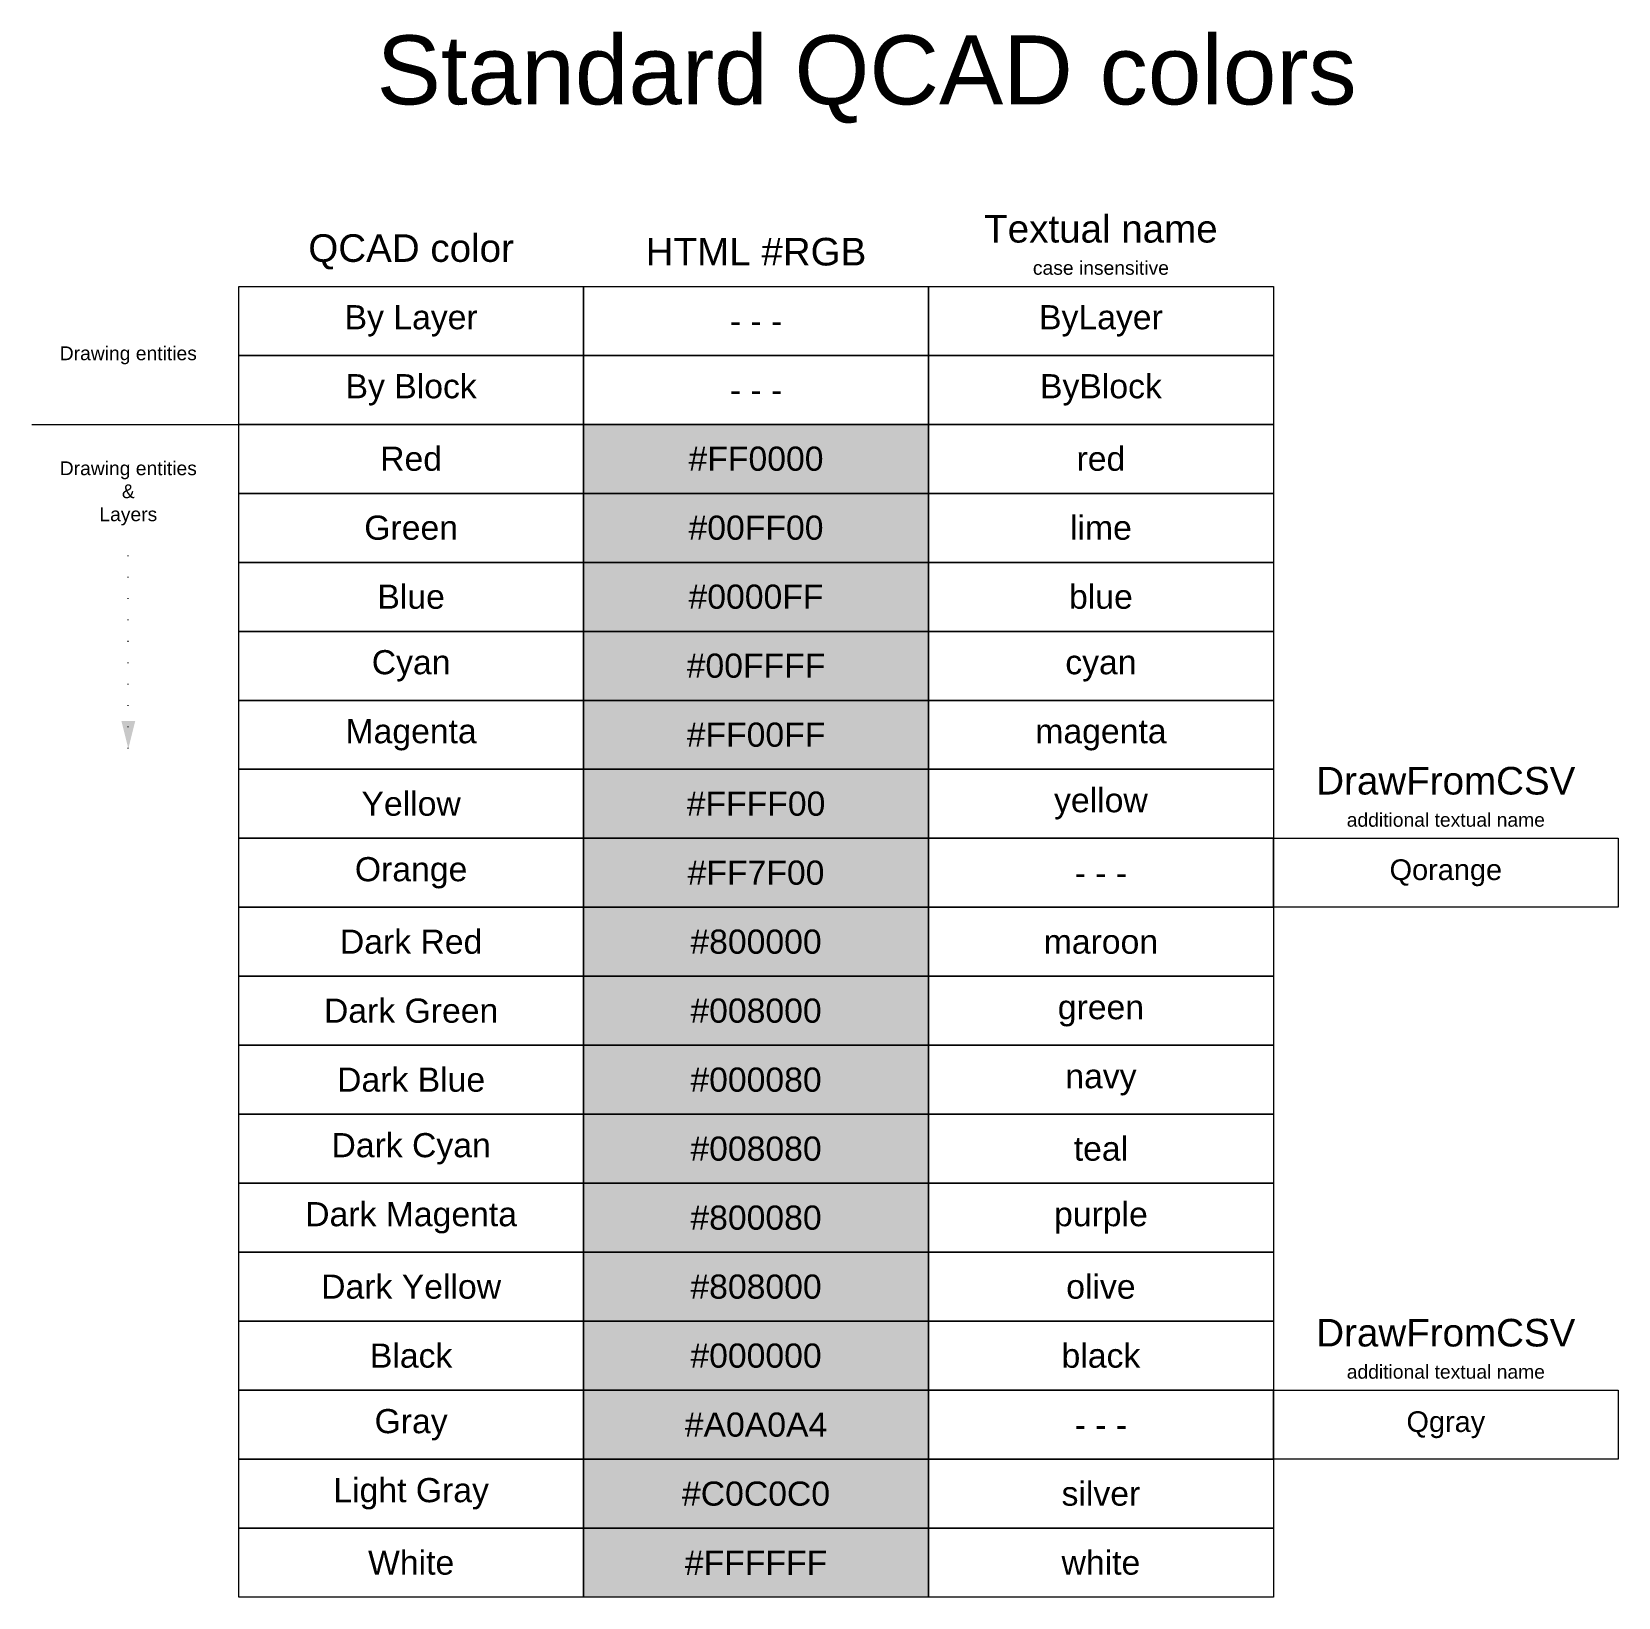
# Model space of a CAD drawing. Header units: millimetres. Extents: x -30 to 200, y 110 to 337.
import ezdxf

# ---------------------------------------------------------------- set-up
doc = ezdxf.new("R2010")
doc.units = ezdxf.units.MM
doc.linetypes.add('ACAD_ISO07W100', pattern=[3, 0, -3])
for name, color, linetype, lineweight, true_color in [('Borders', 253, 'Continuous', 5, 0xa0a0a4), ('Borders ... Color samples', 18, 'Continuous', 15, 0x000000), ('Text', 18, 'Continuous', 15, 0x000000)]:
    doc.layers.add(name, color=color, linetype=linetype, lineweight=lineweight, true_color=true_color)
doc.styles.add('textstyle11', font='')
doc.styles.add('textstyle12', font='')
doc.styles.add('textstyle13', font='')
doc.styles.add('textstyle14', font='')
doc.styles.add('textstyle15', font='')
doc.styles.add('textstyle16', font='')
doc.styles.add('textstyle17', font='')
doc.styles.add('textstyle18', font='')
doc.styles.add('textstyle19', font='')
doc.styles.add('textstyle20', font='')
doc.styles.add('textstyle21', font='')
doc.styles.add('textstyle22', font='')
doc.styles.add('textstyle23', font='')
doc.styles.add('textstyle24', font='')
doc.styles.add('textstyle25', font='')
doc.styles.add('textstyle26', font='')
doc.styles.add('textstyle27', font='')
doc.styles.add('textstyle28', font='')
doc.styles.add('textstyle29', font='')
doc.styles.add('textstyle30', font='')
doc.styles.add('textstyle31', font='')
doc.styles.add('textstyle32', font='')
doc.styles.add('textstyle33', font='')
doc.styles.add('textstyle34', font='')
doc.styles.add('textstyle35', font='')
doc.styles.add('textstyle36', font='')
doc.styles.add('textstyle37', font='')
doc.styles.add('textstyle38', font='')
doc.styles.add('textstyle39', font='')
doc.styles.add('textstyle40', font='')
doc.styles.add('textstyle41', font='')
doc.styles.add('textstyle42', font='')
doc.styles.add('textstyle43', font='')
doc.styles.add('textstyle44', font='')
doc.styles.add('textstyle45', font='')
doc.styles.add('textstyle46', font='')
doc.styles.add('textstyle47', font='')
doc.styles.add('textstyle48', font='')
doc.styles.add('textstyle49', font='')
doc.styles.add('textstyle50', font='')
doc.styles.add('textstyle51', font='')
doc.styles.add('textstyle52', font='')
doc.styles.add('textstyle53', font='')
doc.styles.add('textstyle54', font='')
doc.styles.add('textstyle55', font='')
doc.styles.add('textstyle56', font='')
doc.styles.add('textstyle57', font='')
doc.styles.add('textstyle58', font='')
doc.styles.add('textstyle59', font='')
doc.styles.add('textstyle60', font='')
doc.styles.add('textstyle61', font='')
doc.styles.add('textstyle62', font='')
doc.styles.add('textstyle63', font='')
doc.styles.add('textstyle64', font='')
doc.styles.add('textstyle65', font='')
doc.styles.add('textstyle66', font='')
doc.styles.add('textstyle67', font='')
doc.styles.add('textstyle68', font='')
doc.styles.add('textstyle69', font='')
doc.styles.add('textstyle70', font='')
doc.styles.add('textstyle71', font='')
doc.styles.add('textstyle72', font='')
doc.styles.add('textstyle73', font='')
doc.styles.add('textstyle74', font='')
doc.styles.add('textstyle75', font='')
doc.styles.add('textstyle76', font='')
doc.styles.add('textstyle77', font='')
doc.styles.get('textstyle11').set_extended_font_data('Arial')
doc.styles.get('textstyle12').set_extended_font_data('Arial')
doc.styles.get('textstyle13').set_extended_font_data('Arial')
doc.styles.get('textstyle14').set_extended_font_data('Arial')
doc.styles.get('textstyle15').set_extended_font_data('Arial')
doc.styles.get('textstyle16').set_extended_font_data('Arial')
doc.styles.get('textstyle17').set_extended_font_data('Arial')
doc.styles.get('textstyle18').set_extended_font_data('Arial')
doc.styles.get('textstyle19').set_extended_font_data('Arial')
doc.styles.get('textstyle20').set_extended_font_data('Arial')
doc.styles.get('textstyle21').set_extended_font_data('Arial')
doc.styles.get('textstyle22').set_extended_font_data('Arial')
doc.styles.get('textstyle23').set_extended_font_data('Arial')
doc.styles.get('textstyle24').set_extended_font_data('Arial')
doc.styles.get('textstyle25').set_extended_font_data('Arial')
doc.styles.get('textstyle26').set_extended_font_data('Arial')
doc.styles.get('textstyle27').set_extended_font_data('Arial')
doc.styles.get('textstyle28').set_extended_font_data('Arial')
doc.styles.get('textstyle29').set_extended_font_data('Arial')
doc.styles.get('textstyle30').set_extended_font_data('Arial')
doc.styles.get('textstyle31').set_extended_font_data('Arial')
doc.styles.get('textstyle32').set_extended_font_data('Arial')
doc.styles.get('textstyle33').set_extended_font_data('Arial')
doc.styles.get('textstyle34').set_extended_font_data('Arial')
doc.styles.get('textstyle35').set_extended_font_data('Arial')
doc.styles.get('textstyle36').set_extended_font_data('Arial')
doc.styles.get('textstyle37').set_extended_font_data('Arial')
doc.styles.get('textstyle38').set_extended_font_data('Arial')
doc.styles.get('textstyle39').set_extended_font_data('Arial')
doc.styles.get('textstyle40').set_extended_font_data('Arial')
doc.styles.get('textstyle41').set_extended_font_data('Arial')
doc.styles.get('textstyle42').set_extended_font_data('Arial')
doc.styles.get('textstyle43').set_extended_font_data('Arial')
doc.styles.get('textstyle44').set_extended_font_data('Arial')
doc.styles.get('textstyle45').set_extended_font_data('Arial')
doc.styles.get('textstyle46').set_extended_font_data('Arial')
doc.styles.get('textstyle47').set_extended_font_data('Arial')
doc.styles.get('textstyle48').set_extended_font_data('Arial')
doc.styles.get('textstyle49').set_extended_font_data('Arial')
doc.styles.get('textstyle50').set_extended_font_data('Arial')
doc.styles.get('textstyle51').set_extended_font_data('Arial')
doc.styles.get('textstyle52').set_extended_font_data('Arial')
doc.styles.get('textstyle53').set_extended_font_data('Arial')
doc.styles.get('textstyle54').set_extended_font_data('Arial')
doc.styles.get('textstyle55').set_extended_font_data('Arial')
doc.styles.get('textstyle56').set_extended_font_data('Arial')
doc.styles.get('textstyle57').set_extended_font_data('Arial')
doc.styles.get('textstyle58').set_extended_font_data('Arial')
doc.styles.get('textstyle59').set_extended_font_data('Arial')
doc.styles.get('textstyle60').set_extended_font_data('Arial')
doc.styles.get('textstyle61').set_extended_font_data('Arial')
doc.styles.get('textstyle62').set_extended_font_data('Arial')
doc.styles.get('textstyle63').set_extended_font_data('Arial')
doc.styles.get('textstyle64').set_extended_font_data('Arial')
doc.styles.get('textstyle65').set_extended_font_data('Arial')
doc.styles.get('textstyle66').set_extended_font_data('Arial')
doc.styles.get('textstyle67').set_extended_font_data('Arial')
doc.styles.get('textstyle68').set_extended_font_data('Arial')
doc.styles.get('textstyle69').set_extended_font_data('Arial')
doc.styles.get('textstyle70').set_extended_font_data('Arial')
doc.styles.get('textstyle71').set_extended_font_data('Arial')
doc.styles.get('textstyle72').set_extended_font_data('Arial')
doc.styles.get('textstyle73').set_extended_font_data('Arial')
doc.styles.get('textstyle74').set_extended_font_data('Arial')
doc.styles.get('textstyle75').set_extended_font_data('Arial')
doc.styles.get('textstyle76').set_extended_font_data('Arial')
doc.styles.get('textstyle77').set_extended_font_data('Arial')

msp = doc.modelspace()

# ---------------------------------------------------------------- hatches: boundary and pattern name
at = {"layer": 'Borders ... Color samples', "true_color": 0xff0000, "transparency": 33554687}
msp.add_hatch(color=1, dxfattribs=at).paths.add_polyline_path([(50, 280), (100, 280), (100, 270), (50, 270)], flags=0)
at = {"layer": 'Borders ... Color samples', "true_color": 0x00ff00, "transparency": 33554687}
msp.add_hatch(color=3, dxfattribs=at).paths.add_polyline_path([(50, 270), (100, 270), (100, 260), (50, 260)], flags=0)
at = {"layer": 'Borders ... Color samples', "true_color": 0x0000ff, "transparency": 33554687}
msp.add_hatch(color=5, dxfattribs=at).paths.add_polyline_path([(50, 260), (100, 260), (100, 250), (50, 250)], flags=0)
at = {"layer": 'Borders ... Color samples', "true_color": 0x00ffff, "transparency": 33554687}
msp.add_hatch(color=4, dxfattribs=at).paths.add_polyline_path([(50, 250), (100, 250), (100, 240), (50, 240)], flags=0)
at = {"layer": 'Borders ... Color samples', "true_color": 0xff00ff, "transparency": 33554687}
msp.add_hatch(color=6, dxfattribs=at).paths.add_polyline_path([(50, 240), (100, 240), (100, 230), (50, 230)], flags=0)
at = {"layer": 'Borders ... Color samples', "true_color": 0xffff00, "transparency": 33554687}
msp.add_hatch(color=2, dxfattribs=at).paths.add_polyline_path([(50, 230), (100, 230), (100, 220), (50, 220)], flags=0)
at = {"layer": 'Borders ... Color samples', "true_color": 0xff7f00, "transparency": 33554687}
msp.add_hatch(color=30, dxfattribs=at).paths.add_polyline_path([(50, 220), (100, 220), (100, 210), (50, 210)], flags=0)
at = {"layer": 'Borders ... Color samples', "true_color": 0x800000, "transparency": 33554687}
msp.add_hatch(color=16, dxfattribs=at).paths.add_polyline_path([(50, 210), (100, 210), (100, 200), (50, 200)], flags=0)
at = {"layer": 'Borders ... Color samples', "true_color": 0x008000, "transparency": 33554687}
msp.add_hatch(color=96, dxfattribs=at).paths.add_polyline_path([(50, 200), (100, 200), (100, 190), (50, 190)], flags=0)
at = {"layer": 'Borders ... Color samples', "true_color": 0x000080, "transparency": 33554687}
msp.add_hatch(color=176, dxfattribs=at).paths.add_polyline_path([(50, 190), (100, 190), (100, 180), (50, 180)], flags=0)
at = {"layer": 'Borders ... Color samples', "true_color": 0x008080, "transparency": 33554687}
msp.add_hatch(color=136, dxfattribs=at).paths.add_polyline_path([(50, 180), (100, 180), (100, 170), (50, 170)], flags=0)
at = {"layer": 'Borders ... Color samples', "true_color": 0x800080, "transparency": 33554687}
msp.add_hatch(color=216, dxfattribs=at).paths.add_polyline_path([(50, 170), (100, 170), (100, 160), (50, 160)], flags=0)
at = {"layer": 'Borders ... Color samples', "true_color": 0x808000, "transparency": 33554687}
msp.add_hatch(color=56, dxfattribs=at).paths.add_polyline_path([(50, 160), (100, 160), (100, 150), (50, 150)], flags=0)
at = {"layer": 'Borders ... Color samples', "true_color": 0x000000, "transparency": 33554687}
msp.add_hatch(color=18, dxfattribs=at).paths.add_polyline_path([(50, 150), (100, 150), (100, 140), (50, 140)], flags=0)
at = {"layer": 'Borders ... Color samples', "true_color": 0xa0a0a4, "transparency": 33554687}
msp.add_hatch(color=253, dxfattribs=at).paths.add_polyline_path([(50, 140), (100, 140), (100, 130), (50, 130)], flags=0)
at = {"layer": 'Borders ... Color samples', "true_color": 0xc0c0c0, "transparency": 33554687}
msp.add_hatch(color=9, dxfattribs=at).paths.add_polyline_path([(50, 130), (100, 130), (100, 120), (50, 120)], flags=0)
at = {"layer": 'Borders ... Color samples', "transparency": 33554687}
msp.add_hatch(color=7, dxfattribs=at).paths.add_polyline_path([(50, 120), (100, 120), (100, 110), (50, 110)], flags=0)

# ---------------------------------------------------------------- linework, layer by layer
at = {"layer": 'Borders'}
msp.add_line((-30, 280), (0, 280), dxfattribs=at)
at = {"layer": 'Borders', "flags": 128}
for points in [[(0, 300), (50, 300), (50, 290), (0, 290)], [(50, 300), (100, 300), (100, 290), (50, 290)], [(100, 300), (150, 300), (150, 290), (100, 290)], [(0, 290), (50, 290), (50, 280), (0, 280)], [(50, 290), (100, 290), (100, 280), (50, 280)], [(100, 290), (150, 290), (150, 280), (100, 280)], [(0, 280), (50, 280), (50, 270), (0, 270)], [(50, 280), (100, 280), (100, 270), (50, 270)], [(100, 280), (150, 280), (150, 270), (100, 270)], [(0, 270), (50, 270), (50, 260), (0, 260)], [(50, 270), (100, 270), (100, 260), (50, 260)], [(100, 270), (150, 270), (150, 260), (100, 260)], [(0, 260), (50, 260), (50, 250), (0, 250)], [(50, 260), (100, 260), (100, 250), (50, 250)], [(100, 260), (150, 260), (150, 250), (100, 250)], [(0, 250), (50, 250), (50, 240), (0, 240)], [(50, 250), (100, 250), (100, 240), (50, 240)], [(100, 250), (150, 250), (150, 240), (100, 240)], [(0, 240), (50, 240), (50, 230), (0, 230)], [(50, 240), (100, 240), (100, 230), (50, 230)], [(100, 240), (150, 240), (150, 230), (100, 230)], [(0, 230), (50, 230), (50, 220), (0, 220)], [(50, 230), (100, 230), (100, 220), (50, 220)], [(100, 230), (150, 230), (150, 220), (100, 220)], [(0, 220), (50, 220), (50, 210), (0, 210)], [(50, 220), (100, 220), (100, 210), (50, 210)], [(100, 220), (150, 220), (150, 210), (100, 210)], [(150, 220), (200, 220), (200, 210), (150, 210)], [(0, 210), (50, 210), (50, 200), (0, 200)], [(50, 210), (100, 210), (100, 200), (50, 200)], [(100, 210), (150, 210), (150, 200), (100, 200)], [(0, 200), (50, 200), (50, 190), (0, 190)], [(50, 200), (100, 200), (100, 190), (50, 190)], [(100, 200), (150, 200), (150, 190), (100, 190)], [(0, 190), (50, 190), (50, 180), (0, 180)], [(50, 190), (100, 190), (100, 180), (50, 180)], [(100, 190), (150, 190), (150, 180), (100, 180)], [(0, 180), (50, 180), (50, 170), (0, 170)], [(50, 180), (100, 180), (100, 170), (50, 170)], [(100, 180), (150, 180), (150, 170), (100, 170)], [(0, 170), (50, 170), (50, 160), (0, 160)], [(50, 170), (100, 170), (100, 160), (50, 160)], [(100, 170), (150, 170), (150, 160), (100, 160)], [(0, 160), (50, 160), (50, 150), (0, 150)], [(50, 160), (100, 160), (100, 150), (50, 150)], [(100, 160), (150, 160), (150, 150), (100, 150)], [(0, 150), (50, 150), (50, 140), (0, 140)], [(50, 150), (100, 150), (100, 140), (50, 140)], [(100, 150), (150, 150), (150, 140), (100, 140)], [(0, 140), (50, 140), (50, 130), (0, 130)], [(50, 140), (100, 140), (100, 130), (50, 130)], [(100, 140), (150, 140), (150, 130), (100, 130)], [(150, 140), (200, 140), (200, 130), (150, 130)], [(0, 130), (50, 130), (50, 120), (0, 120)], [(50, 130), (100, 130), (100, 120), (50, 120)], [(100, 130), (150, 130), (150, 120), (100, 120)], [(0, 120), (50, 120), (50, 110), (0, 110)], [(50, 120), (100, 120), (100, 110), (50, 110)], [(100, 120), (150, 120), (150, 110), (100, 110)]]:
    msp.add_lwpolyline(points, close=True, dxfattribs=at)
at = {"layer": 'Text', "linetype": 'ACAD_ISO07W100', "flags": 128}
msp.add_lwpolyline([(-16, 233), (-16, 263)], dxfattribs=at)
at = {"layer": 'Text'}
msp.add_solid([(-16, 233), (-17, 237), (-15, 237)], dxfattribs=at)

# ---------------------------------------------------------------- texts
for s, insert, char_height, attachment_point, style in [('Standard QCAD colors', (20, 330), 10, 4, 'textstyle77'), ('Textual name\\P\\H2;case insensitive', (125, 306), 4, 5, 'textstyle15'), ('\\H2;Drawing entities', (-16, 290), 4, 5, 'textstyle16'), ('\\H2;Drawing entities\\P&\\PLayers', (-16, 270), 4, 5, 'textstyle17'), ('DrawFromCSV\\P\\H2;additional textual name', (175, 226), 4, 5, 'textstyle75'), ('DrawFromCSV\\P\\H2;additional textual name', (175, 146), 4, 5, 'textstyle76')]:
    msp.add_mtext(s, dxfattribs=dict(at, insert=insert, char_height=char_height, attachment_point=attachment_point, style=style))
at = {"layer": 'Text', "attachment_point": 5, "line_spacing_factor": 1.25}
for s, insert, char_height, style in [('QCAD color', (25, 305), 4, 'textstyle11'), ('HTML #RGB', (75, 305), 4, 'textstyle13'), ('By Layer', (25, 295), 3.5, 'textstyle12'), ('ByLayer', (125, 295), 3.5, 'textstyle18'), ('- - -', (75, 295), 3.5, 'textstyle14'), ('By Block', (25, 285), 3.5, 'textstyle19'), ('ByBlock', (125, 285), 3.5, 'textstyle21'), ('- - -', (75, 285), 3.5, 'textstyle20'), ('Red', (25, 275), 3.5, 'textstyle22'), ('#FF0000', (75, 275), 3.5, 'textstyle23'), ('red', (125, 275), 3.5, 'textstyle24'), ('Green', (25, 265), 3.5, 'textstyle25'), ('#00FF00', (75, 265), 3.5, 'textstyle26'), ('lime', (125, 265), 3.5, 'textstyle27'), ('Blue', (25, 255), 3.5, 'textstyle28'), ('blue', (125, 255), 3.5, 'textstyle30'), ('Cyan', (25, 245), 3.5, 'textstyle31'), ('#00FFFF', (75, 245), 3.5, 'textstyle32'), ('cyan', (125, 245), 3.5, 'textstyle33'), ('Magenta', (25, 235), 3.5, 'textstyle34'), ('magenta', (125, 235), 3.5, 'textstyle36'), ('#FF00FF', (75, 235), 3.5, 'textstyle35'), ('Yellow', (25, 225), 3.5, 'textstyle37'), ('#FFFF00', (75, 225), 3.5, 'textstyle38'), ('yellow', (125, 225), 3.5, 'textstyle39'), ('Orange', (25, 215), 3.5, 'textstyle40'), ('#FF7F00', (75, 215), 3.5, 'textstyle41'), ('Qorange', (175, 215), 3, 'textstyle73'), ('- - -', (125, 215), 3.5, 'textstyle42'), ('Dark Red', (25, 205), 3.5, 'textstyle43'), ('maroon', (125, 205), 3.5, 'textstyle45'), ('Dark Green', (25, 195), 3.5, 'textstyle46'), ('green', (125, 195), 3.5, 'textstyle48'), ('Dark Blue', (25, 185), 3.5, 'textstyle49'), ('navy', (125, 185), 3.5, 'textstyle51'), ('Dark Cyan', (25, 175), 3.5, 'textstyle52'), ('teal', (125, 175), 3.5, 'textstyle54'), ('Dark Magenta', (25, 165), 3.5, 'textstyle55'), ('purple', (125, 165), 3.5, 'textstyle57'), ('Dark Yellow', (25, 155), 3.5, 'textstyle58'), ('olive', (125, 155), 3.5, 'textstyle60'), ('Black', (25, 145), 3.5, 'textstyle61'), ('black', (125, 145), 3.5, 'textstyle63'), ('Gray', (25, 135), 3.5, 'textstyle64'), ('#A0A0A4', (75, 135), 3.5, 'textstyle65'), ('Qgray', (175, 135), 3, 'textstyle74'), ('- - -', (125, 135), 3.5, 'textstyle66'), ('Light Gray', (25, 125), 3.5, 'textstyle67'), ('silver', (125, 125), 3.5, 'textstyle69'), ('White', (25, 115), 3.5, 'textstyle70'), ('white', (125, 115), 3.5, 'textstyle72')]:
    msp.add_mtext(s, dxfattribs=dict(at, insert=insert, char_height=char_height, style=style))
at = {"layer": 'Text', "color": 7, "char_height": 3.5, "attachment_point": 5, "line_spacing_factor": 1.25}
for s, insert, style in [('#0000FF', (75, 255), 'textstyle29'), ('#800000', (75, 205), 'textstyle44'), ('#008000', (75, 195), 'textstyle47'), ('#000080', (75, 185), 'textstyle50'), ('#008080', (75, 175), 'textstyle53'), ('#800080', (75, 165), 'textstyle56'), ('#808000', (75, 155), 'textstyle59')]:
    msp.add_mtext(s, dxfattribs=dict(at, insert=insert, style=style))
at = {"layer": 'Text', "color": 253, "true_color": 0xb0b0b0, "insert": (75, 145), "char_height": 3.5, "attachment_point": 5, "line_spacing_factor": 1.25, "style": 'textstyle62'}
msp.add_mtext('#000000', dxfattribs=at)
at = {"layer": 'Text', "color": 250, "true_color": 0x202020, "char_height": 3.5, "attachment_point": 5, "line_spacing_factor": 1.25}
for s, insert, style in [('#C0C0C0', (75, 125), 'textstyle68'), ('#FFFFFF', (75, 115), 'textstyle71')]:
    msp.add_mtext(s, dxfattribs=dict(at, insert=insert, style=style))

doc.saveas('drawing.dxf')
